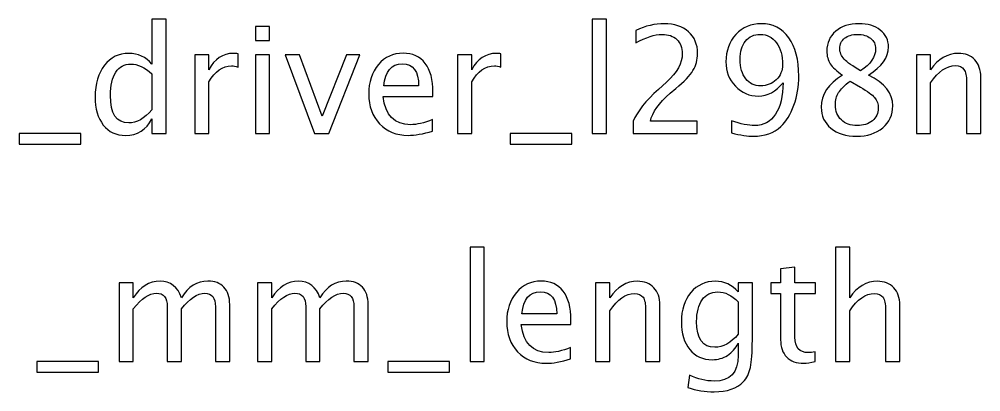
# Model space of a CAD drawing. Header units: centimetres. Extents: x -32.9 to 32.9, y -27.7 to 43.3.
# Drawn here: x 6.22 to 14.46, y 21.46 to 24.65 of the extents above; entities that cross this region are included whole.
import ezdxf

# ---------------------------------------------------------------- set-up
doc = ezdxf.new("R2010")
doc.units = ezdxf.units.CM
doc.header["$MEASUREMENT"] = 0
doc.layers.add('Layer 1', color=7, linetype='Continuous')

msp = doc.modelspace()

# ---------------------------------------------------------------- linework, layer by layer
at = {"layer": 'Layer 1'}
for points, knots in [([(7.35689, 23.67044), (7.35689, 23.67044), (7.35689, 23.79681), (7.35689, 23.79681), (7.35689, 23.79681), (7.30715, 23.7024), (7.23222, 23.6552), (7.1321, 23.6552), (7.1321, 23.6552), (7.05082, 23.6552), (6.9869, 23.68462), (6.94033, 23.74368), (6.94033, 23.74368), (6.89376, 23.80273), (6.87048, 23.88338), (6.87048, 23.98561), (6.87048, 23.98561), (6.87048, 24.09737), (6.89694, 24.18733), (6.94964, 24.25549), (6.94964, 24.25549), (7.00256, 24.32343), (7.07199, 24.35751), (7.15814, 24.35751), (7.15814, 24.35751), (7.23793, 24.35751), (7.3044, 24.32703), (7.35689, 24.26586), (7.35689, 24.26586), (7.35689, 24.26586), (7.35689, 24.64961), (7.35689, 24.64961), (7.35689, 24.64961), (7.35689, 24.64961), (7.47881, 24.64961), (7.47881, 24.64961), (7.47881, 24.64961), (7.47881, 24.64961), (7.47881, 23.67044), (7.47881, 23.67044), (7.47881, 23.67044), (7.47881, 23.67044), (7.35689, 23.67044), (7.35689, 23.67044)], [0, 0, 0, 0, 0.0833333, 0.0833333, 0.0833333, 0.0833333, 0.1666667, 0.1666667, 0.1666667, 0.1666667, 0.25, 0.25, 0.25, 0.25, 0.3333333, 0.3333333, 0.3333333, 0.3333333, 0.4166667, 0.4166667, 0.4166667, 0.4166667, 0.5, 0.5, 0.5, 0.5, 0.5833333, 0.5833333, 0.5833333, 0.5833333, 0.6666667, 0.6666667, 0.6666667, 0.6666667, 0.75, 0.75, 0.75, 0.75, 0.8333333, 0.8333333, 0.8333333, 0.8333333, 1, 1, 1, 1]), ([(11.12921, 23.67044), (11.12921, 23.67044), (11.12921, 24.64961), (11.12921, 24.64961), (11.12921, 24.64961), (11.12921, 24.64961), (11.25113, 24.64961), (11.25113, 24.64961), (11.25113, 24.64961), (11.25113, 24.64961), (11.25113, 23.67044), (11.25113, 23.67044), (11.25113, 23.67044), (11.25113, 23.67044), (11.12921, 23.67044), (11.12921, 23.67044)], [0, 0, 0, 0, 0.2, 0.2, 0.2, 0.2, 0.4, 0.4, 0.4, 0.4, 0.6, 0.6, 0.6, 0.6, 1, 1, 1, 1]), ([(8.24271, 24.46673), (8.24271, 24.46673), (8.24271, 24.58865), (8.24271, 24.58865), (8.24271, 24.58865), (8.24271, 24.58865), (8.36463, 24.58865), (8.36463, 24.58865), (8.36463, 24.58865), (8.36463, 24.58865), (8.36463, 24.46673), (8.36463, 24.46673), (8.36463, 24.46673), (8.36463, 24.46673), (8.24271, 24.46673), (8.24271, 24.46673)], [0, 0, 0, 0, 0.2, 0.2, 0.2, 0.2, 0.4, 0.4, 0.4, 0.4, 0.6, 0.6, 0.6, 0.6, 1, 1, 1, 1]), ([(11.47973, 23.67044), (11.47973, 23.67044), (11.47973, 23.77712), (11.47973, 23.77712), (11.47973, 23.77712), (11.51529, 23.86031), (11.58705, 23.95111), (11.69521, 24.04911), (11.69521, 24.04911), (11.69521, 24.04911), (11.76506, 24.11177), (11.76506, 24.11177), (11.76506, 24.11177), (11.85502, 24.19347), (11.9001, 24.27433), (11.9001, 24.35476), (11.9001, 24.35476), (11.9001, 24.40619), (11.88465, 24.44641), (11.85396, 24.47583), (11.85396, 24.47583), (11.82327, 24.50525), (11.78072, 24.52007), (11.72675, 24.52007), (11.72675, 24.52007), (11.66367, 24.52007), (11.58895, 24.49594), (11.50259, 24.44768), (11.50259, 24.44768), (11.50259, 24.44768), (11.50259, 24.55436), (11.50259, 24.55436), (11.50259, 24.55436), (11.58408, 24.59246), (11.66515, 24.61151), (11.74601, 24.61151), (11.74601, 24.61151), (11.83194, 24.61151), (11.90095, 24.58844), (11.95302, 24.54208), (11.95302, 24.54208), (12.00488, 24.49573), (12.03091, 24.43435), (12.03091, 24.35772), (12.03091, 24.35772), (12.03091, 24.30269), (12.01779, 24.25379), (11.99154, 24.21125), (11.99154, 24.21125), (11.96508, 24.16849), (11.91619, 24.11685), (11.84443, 24.05589), (11.84443, 24.05589), (11.84443, 24.05589), (11.79723, 24.01567), (11.79723, 24.01567), (11.79723, 24.01567), (11.69902, 23.93248), (11.64229, 23.8529), (11.62705, 23.77712), (11.62705, 23.77712), (11.62705, 23.77712), (12.0271, 23.77712), (12.0271, 23.77712), (12.0271, 23.77712), (12.0271, 23.77712), (12.0271, 23.67044), (12.0271, 23.67044), (12.0271, 23.67044), (12.0271, 23.67044), (11.47973, 23.67044), (11.47973, 23.67044)], [0, 0, 0, 0, 0.0526316, 0.0526316, 0.0526316, 0.0526316, 0.1052632, 0.1052632, 0.1052632, 0.1052632, 0.1578947, 0.1578947, 0.1578947, 0.1578947, 0.2105263, 0.2105263, 0.2105263, 0.2105263, 0.2631579, 0.2631579, 0.2631579, 0.2631579, 0.3157895, 0.3157895, 0.3157895, 0.3157895, 0.3684211, 0.3684211, 0.3684211, 0.3684211, 0.4210526, 0.4210526, 0.4210526, 0.4210526, 0.4736842, 0.4736842, 0.4736842, 0.4736842, 0.5263158, 0.5263158, 0.5263158, 0.5263158, 0.5789474, 0.5789474, 0.5789474, 0.5789474, 0.6315789, 0.6315789, 0.6315789, 0.6315789, 0.6842105, 0.6842105, 0.6842105, 0.6842105, 0.7368421, 0.7368421, 0.7368421, 0.7368421, 0.7894737, 0.7894737, 0.7894737, 0.7894737, 0.8421053, 0.8421053, 0.8421053, 0.8421053, 0.8947368, 0.8947368, 0.8947368, 0.8947368, 1, 1, 1, 1]), ([(12.32216, 23.67552), (12.32216, 23.67552), (12.32216, 23.77966), (12.32216, 23.77966), (12.32216, 23.77966), (12.39984, 23.75257), (12.46588, 23.73902), (12.52049, 23.73902), (12.52049, 23.73902), (12.59648, 23.73902), (12.65596, 23.77141), (12.69872, 23.83618), (12.69872, 23.83618), (12.74147, 23.90095), (12.76285, 23.99112), (12.76285, 24.10647), (12.76285, 24.10647), (12.70083, 24.03006), (12.63035, 23.99175), (12.55118, 23.99175), (12.55118, 23.99175), (12.47393, 23.99175), (12.40831, 24.02011), (12.35455, 24.07705), (12.35455, 24.07705), (12.30078, 24.13399), (12.2739, 24.20321), (12.2739, 24.28512), (12.2739, 24.28512), (12.2739, 24.3791), (12.30248, 24.45699), (12.35984, 24.5188), (12.35984, 24.5188), (12.41699, 24.58061), (12.48895, 24.61151), (12.57574, 24.61151), (12.57574, 24.61151), (12.67543, 24.61151), (12.75396, 24.57151), (12.81132, 24.4915), (12.81132, 24.4915), (12.86868, 24.41149), (12.89747, 24.30205), (12.89747, 24.16299), (12.89747, 24.16299), (12.89747, 24.07451), (12.88371, 23.99133), (12.85598, 23.91343), (12.85598, 23.91343), (12.82826, 23.83533), (12.79121, 23.77479), (12.74444, 23.7314), (12.74444, 23.7314), (12.68475, 23.67552), (12.60601, 23.64758), (12.50864, 23.64758), (12.50864, 23.64758), (12.46059, 23.64758), (12.39857, 23.65689), (12.32216, 23.67552)], [0, 0, 0, 0, 0.0625, 0.0625, 0.0625, 0.0625, 0.125, 0.125, 0.125, 0.125, 0.1875, 0.1875, 0.1875, 0.1875, 0.25, 0.25, 0.25, 0.25, 0.3125, 0.3125, 0.3125, 0.3125, 0.375, 0.375, 0.375, 0.375, 0.4375, 0.4375, 0.4375, 0.4375, 0.5, 0.5, 0.5, 0.5, 0.5625, 0.5625, 0.5625, 0.5625, 0.625, 0.625, 0.625, 0.625, 0.6875, 0.6875, 0.6875, 0.6875, 0.75, 0.75, 0.75, 0.75, 0.8125, 0.8125, 0.8125, 0.8125, 0.875, 0.875, 0.875, 0.875, 1, 1, 1, 1]), ([(13.27254, 24.17019), (13.22216, 24.20532), (13.18703, 24.23792), (13.16734, 24.26819), (13.16734, 24.26819), (13.14766, 24.29824), (13.13792, 24.33465), (13.13792, 24.3772), (13.13792, 24.3772), (13.13792, 24.44662), (13.16332, 24.50314), (13.21391, 24.54653), (13.21391, 24.54653), (13.26471, 24.58992), (13.33096, 24.61151), (13.41266, 24.61151), (13.41266, 24.61151), (13.48802, 24.61151), (13.54919, 24.5931), (13.59597, 24.55627), (13.59597, 24.55627), (13.64275, 24.51965), (13.66624, 24.47181), (13.66624, 24.41318), (13.66624, 24.41318), (13.66624, 24.32428), (13.6093, 24.24321), (13.49564, 24.17019), (13.49564, 24.17019), (13.63386, 24.10245), (13.70307, 24.01503), (13.70307, 23.90793), (13.70307, 23.90793), (13.70307, 23.83152), (13.67407, 23.76908), (13.61629, 23.72039), (13.61629, 23.72039), (13.5585, 23.67192), (13.48421, 23.64758), (13.39319, 23.64758), (13.39319, 23.64758), (13.30239, 23.64758), (13.22915, 23.67044), (13.17327, 23.71616), (13.17327, 23.71616), (13.1176, 23.76167), (13.08966, 23.82178), (13.08966, 23.89608), (13.08966, 23.89608), (13.08966, 24.00614), (13.15062, 24.09737), (13.27254, 24.17019)], [0, 0, 0, 0, 0.0714286, 0.0714286, 0.0714286, 0.0714286, 0.1428571, 0.1428571, 0.1428571, 0.1428571, 0.2142857, 0.2142857, 0.2142857, 0.2142857, 0.2857143, 0.2857143, 0.2857143, 0.2857143, 0.3571429, 0.3571429, 0.3571429, 0.3571429, 0.4285714, 0.4285714, 0.4285714, 0.4285714, 0.5, 0.5, 0.5, 0.5, 0.5714286, 0.5714286, 0.5714286, 0.5714286, 0.6428571, 0.6428571, 0.6428571, 0.6428571, 0.7142857, 0.7142857, 0.7142857, 0.7142857, 0.7857143, 0.7857143, 0.7857143, 0.7857143, 0.8571429, 0.8571429, 0.8571429, 0.8571429, 1, 1, 1, 1]), ([(12.39582, 24.30586), (12.39582, 24.23601), (12.4117, 24.18077), (12.44345, 24.14013), (12.44345, 24.14013), (12.4752, 24.0997), (12.51795, 24.07938), (12.57193, 24.07938), (12.57193, 24.07938), (12.62379, 24.07938), (12.66802, 24.09695), (12.70443, 24.13209), (12.70443, 24.13209), (12.74084, 24.16722), (12.75904, 24.20977), (12.75904, 24.2593), (12.75904, 24.2593), (12.75904, 24.33761), (12.74147, 24.40069), (12.70612, 24.44832), (12.70612, 24.44832), (12.67099, 24.49615), (12.62484, 24.52007), (12.56748, 24.52007), (12.56748, 24.52007), (12.51393, 24.52007), (12.47202, 24.50102), (12.44154, 24.46292), (12.44154, 24.46292), (12.41106, 24.42482), (12.39582, 24.37254), (12.39582, 24.30586)], [0, 0, 0, 0, 0.1111111, 0.1111111, 0.1111111, 0.1111111, 0.2222222, 0.2222222, 0.2222222, 0.2222222, 0.3333333, 0.3333333, 0.3333333, 0.3333333, 0.4444444, 0.4444444, 0.4444444, 0.4444444, 0.5555556, 0.5555556, 0.5555556, 0.5555556, 0.6666667, 0.6666667, 0.6666667, 0.6666667, 0.7777778, 0.7777778, 0.7777778, 0.7777778, 1, 1, 1, 1]), ([(13.42748, 24.2085), (13.51299, 24.26501), (13.55575, 24.32767), (13.55575, 24.39688), (13.55575, 24.39688), (13.55575, 24.43392), (13.54136, 24.46356), (13.51278, 24.4862), (13.51278, 24.4862), (13.484, 24.50885), (13.44653, 24.52007), (13.40018, 24.52007), (13.40018, 24.52007), (13.3553, 24.52007), (13.31868, 24.50906), (13.29053, 24.48684), (13.29053, 24.48684), (13.26238, 24.46461), (13.24841, 24.43604), (13.24841, 24.40069), (13.24841, 24.40069), (13.24841, 24.3664), (13.26111, 24.3355), (13.28651, 24.30798), (13.28651, 24.30798), (13.31191, 24.28068), (13.3589, 24.24744), (13.42748, 24.2085)], [0, 0, 0, 0, 0.125, 0.125, 0.125, 0.125, 0.25, 0.25, 0.25, 0.25, 0.375, 0.375, 0.375, 0.375, 0.5, 0.5, 0.5, 0.5, 0.625, 0.625, 0.625, 0.625, 0.75, 0.75, 0.75, 0.75, 1, 1, 1, 1]), ([(7.72307, 23.67044), (7.72307, 23.67044), (7.72307, 24.34354), (7.72307, 24.34354), (7.72307, 24.34354), (7.72307, 24.34354), (7.84499, 24.34354), (7.84499, 24.34354), (7.84499, 24.34354), (7.84499, 24.34354), (7.84499, 24.21633), (7.84499, 24.21633), (7.84499, 24.21633), (7.89346, 24.31052), (7.96374, 24.35751), (8.05602, 24.35751), (8.05602, 24.35751), (8.06851, 24.35751), (8.08163, 24.35645), (8.09518, 24.35434), (8.09518, 24.35434), (8.09518, 24.35434), (8.09518, 24.24025), (8.09518, 24.24025), (8.09518, 24.24025), (8.07401, 24.24723), (8.05539, 24.25083), (8.0393, 24.25083), (8.0393, 24.25083), (7.96183, 24.25083), (7.89706, 24.20511), (7.84499, 24.11346), (7.84499, 24.11346), (7.84499, 24.11346), (7.84499, 23.67044), (7.84499, 23.67044), (7.84499, 23.67044), (7.84499, 23.67044), (7.72307, 23.67044), (7.72307, 23.67044)], [0, 0, 0, 0, 0.0909091, 0.0909091, 0.0909091, 0.0909091, 0.1818182, 0.1818182, 0.1818182, 0.1818182, 0.2727273, 0.2727273, 0.2727273, 0.2727273, 0.3636364, 0.3636364, 0.3636364, 0.3636364, 0.4545455, 0.4545455, 0.4545455, 0.4545455, 0.5454545, 0.5454545, 0.5454545, 0.5454545, 0.6363636, 0.6363636, 0.6363636, 0.6363636, 0.7272727, 0.7272727, 0.7272727, 0.7272727, 0.8181818, 0.8181818, 0.8181818, 0.8181818, 1, 1, 1, 1]), ([(8.24271, 23.67044), (8.24271, 23.67044), (8.24271, 24.34354), (8.24271, 24.34354), (8.24271, 24.34354), (8.24271, 24.34354), (8.36463, 24.34354), (8.36463, 24.34354), (8.36463, 24.34354), (8.36463, 24.34354), (8.36463, 23.67044), (8.36463, 23.67044), (8.36463, 23.67044), (8.36463, 23.67044), (8.24271, 23.67044), (8.24271, 23.67044)], [0, 0, 0, 0, 0.2, 0.2, 0.2, 0.2, 0.4, 0.4, 0.4, 0.4, 0.6, 0.6, 0.6, 0.6, 1, 1, 1, 1]), ([(8.74986, 23.67044), (8.74986, 23.67044), (8.49925, 24.34354), (8.49925, 24.34354), (8.49925, 24.34354), (8.49925, 24.34354), (8.62117, 24.34354), (8.62117, 24.34354), (8.62117, 24.34354), (8.62117, 24.34354), (8.81654, 23.82051), (8.81654, 23.82051), (8.81654, 23.82051), (8.81654, 23.82051), (9.02334, 24.34354), (9.02334, 24.34354), (9.02334, 24.34354), (9.02334, 24.34354), (9.13806, 24.34354), (9.13806, 24.34354), (9.13806, 24.34354), (9.13806, 24.34354), (8.872, 23.67044), (8.872, 23.67044), (8.872, 23.67044), (8.872, 23.67044), (8.74986, 23.67044), (8.74986, 23.67044)], [0, 0, 0, 0, 0.125, 0.125, 0.125, 0.125, 0.25, 0.25, 0.25, 0.25, 0.375, 0.375, 0.375, 0.375, 0.5, 0.5, 0.5, 0.5, 0.625, 0.625, 0.625, 0.625, 0.75, 0.75, 0.75, 0.75, 1, 1, 1, 1]), ([(9.761, 23.69203), (9.67909, 23.66748), (9.60902, 23.6552), (9.5506, 23.6552), (9.5506, 23.6552), (9.45091, 23.6552), (9.36984, 23.68822), (9.3074, 23.75405), (9.3074, 23.75405), (9.24496, 23.81988), (9.21363, 23.90518), (9.21363, 24.01017), (9.21363, 24.01017), (9.21363, 24.11198), (9.24115, 24.19559), (9.29639, 24.26099), (9.29639, 24.26099), (9.35164, 24.32618), (9.42233, 24.35878), (9.50848, 24.35878), (9.50848, 24.35878), (9.58997, 24.35878), (9.65305, 24.32978), (9.6975, 24.27179), (9.6975, 24.27179), (9.74195, 24.21379), (9.76418, 24.13166), (9.76418, 24.02519), (9.76418, 24.02519), (9.76418, 24.02519), (9.76354, 23.98794), (9.76354, 23.98794), (9.76354, 23.98794), (9.76354, 23.98794), (9.33809, 23.98794), (9.33809, 23.98794), (9.33809, 23.98794), (9.35587, 23.82707), (9.4344, 23.74664), (9.57346, 23.74664), (9.57346, 23.74664), (9.62448, 23.74664), (9.68692, 23.76103), (9.761, 23.78982), (9.761, 23.78982), (9.761, 23.78982), (9.761, 23.69203), (9.761, 23.69203)], [0, 0, 0, 0, 0.0769231, 0.0769231, 0.0769231, 0.0769231, 0.1538462, 0.1538462, 0.1538462, 0.1538462, 0.2307692, 0.2307692, 0.2307692, 0.2307692, 0.3076923, 0.3076923, 0.3076923, 0.3076923, 0.3846154, 0.3846154, 0.3846154, 0.3846154, 0.4615385, 0.4615385, 0.4615385, 0.4615385, 0.5384615, 0.5384615, 0.5384615, 0.5384615, 0.6153846, 0.6153846, 0.6153846, 0.6153846, 0.6923077, 0.6923077, 0.6923077, 0.6923077, 0.7692308, 0.7692308, 0.7692308, 0.7692308, 0.8461538, 0.8461538, 0.8461538, 0.8461538, 1, 1, 1, 1]), ([(9.97457, 23.67044), (9.97457, 23.67044), (9.97457, 24.34354), (9.97457, 24.34354), (9.97457, 24.34354), (9.97457, 24.34354), (10.09649, 24.34354), (10.09649, 24.34354), (10.09649, 24.34354), (10.09649, 24.34354), (10.09649, 24.21633), (10.09649, 24.21633), (10.09649, 24.21633), (10.14496, 24.31052), (10.21524, 24.35751), (10.30752, 24.35751), (10.30752, 24.35751), (10.32001, 24.35751), (10.33313, 24.35645), (10.34668, 24.35434), (10.34668, 24.35434), (10.34668, 24.35434), (10.34668, 24.24025), (10.34668, 24.24025), (10.34668, 24.24025), (10.32551, 24.24723), (10.30689, 24.25083), (10.2908, 24.25083), (10.2908, 24.25083), (10.21333, 24.25083), (10.14856, 24.20511), (10.09649, 24.11346), (10.09649, 24.11346), (10.09649, 24.11346), (10.09649, 23.67044), (10.09649, 23.67044), (10.09649, 23.67044), (10.09649, 23.67044), (9.97457, 23.67044), (9.97457, 23.67044)], [0, 0, 0, 0, 0.0909091, 0.0909091, 0.0909091, 0.0909091, 0.1818182, 0.1818182, 0.1818182, 0.1818182, 0.2727273, 0.2727273, 0.2727273, 0.2727273, 0.3636364, 0.3636364, 0.3636364, 0.3636364, 0.4545455, 0.4545455, 0.4545455, 0.4545455, 0.5454545, 0.5454545, 0.5454545, 0.5454545, 0.6363636, 0.6363636, 0.6363636, 0.6363636, 0.7272727, 0.7272727, 0.7272727, 0.7272727, 0.8181818, 0.8181818, 0.8181818, 0.8181818, 1, 1, 1, 1]), ([(13.90542, 23.67044), (13.90542, 23.67044), (13.90542, 24.34354), (13.90542, 24.34354), (13.90542, 24.34354), (13.90542, 24.34354), (14.02734, 24.34354), (14.02734, 24.34354), (14.02734, 24.34354), (14.02734, 24.34354), (14.02734, 24.21633), (14.02734, 24.21633), (14.02734, 24.21633), (14.0919, 24.31052), (14.17106, 24.35751), (14.26462, 24.35751), (14.26462, 24.35751), (14.32346, 24.35751), (14.37024, 24.3391), (14.40474, 24.30205), (14.40474, 24.30205), (14.43924, 24.26522), (14.4566, 24.21548), (14.4566, 24.15325), (14.4566, 24.15325), (14.4566, 24.15325), (14.4566, 23.67044), (14.4566, 23.67044), (14.4566, 23.67044), (14.4566, 23.67044), (14.33468, 23.67044), (14.33468, 23.67044), (14.33468, 23.67044), (14.33468, 23.67044), (14.33468, 24.11346), (14.33468, 24.11346), (14.33468, 24.11346), (14.33468, 24.16341), (14.32727, 24.19897), (14.31267, 24.22014), (14.31267, 24.22014), (14.29785, 24.24152), (14.27351, 24.2521), (14.23943, 24.2521), (14.23943, 24.2521), (14.1645, 24.2521), (14.0938, 24.20321), (14.02734, 24.10542), (14.02734, 24.10542), (14.02734, 24.10542), (14.02734, 23.67044), (14.02734, 23.67044), (14.02734, 23.67044), (14.02734, 23.67044), (13.90542, 23.67044), (13.90542, 23.67044)], [0, 0, 0, 0, 0.0666667, 0.0666667, 0.0666667, 0.0666667, 0.1333333, 0.1333333, 0.1333333, 0.1333333, 0.2, 0.2, 0.2, 0.2, 0.2666667, 0.2666667, 0.2666667, 0.2666667, 0.3333333, 0.3333333, 0.3333333, 0.3333333, 0.4, 0.4, 0.4, 0.4, 0.4666667, 0.4666667, 0.4666667, 0.4666667, 0.5333333, 0.5333333, 0.5333333, 0.5333333, 0.6, 0.6, 0.6, 0.6, 0.6666667, 0.6666667, 0.6666667, 0.6666667, 0.7333333, 0.7333333, 0.7333333, 0.7333333, 0.8, 0.8, 0.8, 0.8, 0.8666667, 0.8666667, 0.8666667, 0.8666667, 1, 1, 1, 1]), ([(7.35689, 24.18246), (7.2936, 24.23813), (7.2337, 24.26607), (7.17697, 24.26607), (7.17697, 24.26607), (7.12109, 24.26607), (7.07791, 24.24279), (7.04722, 24.19601), (7.04722, 24.19601), (7.01653, 24.14944), (7.00129, 24.0834), (7.00129, 23.99789), (7.00129, 23.99789), (7.00129, 23.84062), (7.05336, 23.76188), (7.15771, 23.76188), (7.15771, 23.76188), (7.22545, 23.76188), (7.29191, 23.79892), (7.35689, 23.87279), (7.35689, 23.87279), (7.35689, 23.87279), (7.35689, 24.18246), (7.35689, 24.18246)], [0, 0, 0, 0, 0.1428571, 0.1428571, 0.1428571, 0.1428571, 0.2857143, 0.2857143, 0.2857143, 0.2857143, 0.4285714, 0.4285714, 0.4285714, 0.4285714, 0.5714286, 0.5714286, 0.5714286, 0.5714286, 0.7142857, 0.7142857, 0.7142857, 0.7142857, 1, 1, 1, 1]), ([(9.34444, 24.07938), (9.34444, 24.07938), (9.64162, 24.07938), (9.64162, 24.07938), (9.64162, 24.07938), (9.64162, 24.20469), (9.59484, 24.26734), (9.5015, 24.26734), (9.5015, 24.26734), (9.40752, 24.26734), (9.35524, 24.20469), (9.34444, 24.07938)], [0, 0, 0, 0, 0.25, 0.25, 0.25, 0.25, 0.5, 0.5, 0.5, 0.5, 1, 1, 1, 1]), ([(13.339, 24.12066), (13.28947, 24.08256), (13.25582, 24.04932), (13.23804, 24.02096), (13.23804, 24.02096), (13.22047, 23.9926), (13.21158, 23.95746), (13.21158, 23.91513), (13.21158, 23.91513), (13.21158, 23.86263), (13.22851, 23.82009), (13.26259, 23.7877), (13.26259, 23.7877), (13.29667, 23.75532), (13.34133, 23.73902), (13.397, 23.73902), (13.397, 23.73902), (13.45055, 23.73902), (13.49416, 23.75278), (13.52781, 23.78051), (13.52781, 23.78051), (13.56168, 23.80824), (13.57861, 23.84422), (13.57861, 23.88846), (13.57861, 23.88846), (13.57861, 23.92402), (13.56824, 23.95429), (13.54728, 23.97884), (13.54728, 23.97884), (13.52633, 24.00339), (13.4859, 24.03345), (13.426, 24.06901), (13.426, 24.06901), (13.426, 24.06901), (13.339, 24.12066), (13.339, 24.12066)], [0, 0, 0, 0, 0.1, 0.1, 0.1, 0.1, 0.2, 0.2, 0.2, 0.2, 0.3, 0.3, 0.3, 0.3, 0.4, 0.4, 0.4, 0.4, 0.5, 0.5, 0.5, 0.5, 0.6, 0.6, 0.6, 0.6, 0.7, 0.7, 0.7, 0.7, 0.8, 0.8, 0.8, 0.8, 1, 1, 1, 1]), ([(6.22024, 23.579), (6.22024, 23.579), (6.22024, 23.67044), (6.22024, 23.67044), (6.22024, 23.67044), (6.22024, 23.67044), (6.74856, 23.67044), (6.74856, 23.67044), (6.74856, 23.67044), (6.74856, 23.67044), (6.74856, 23.579), (6.74856, 23.579), (6.74856, 23.579), (6.74856, 23.579), (6.22024, 23.579), (6.22024, 23.579)], [0, 0, 0, 0, 0.2, 0.2, 0.2, 0.2, 0.4, 0.4, 0.4, 0.4, 0.6, 0.6, 0.6, 0.6, 1, 1, 1, 1]), ([(10.42563, 23.579), (10.42563, 23.579), (10.42563, 23.67044), (10.42563, 23.67044), (10.42563, 23.67044), (10.42563, 23.67044), (10.95395, 23.67044), (10.95395, 23.67044), (10.95395, 23.67044), (10.95395, 23.67044), (10.95395, 23.579), (10.95395, 23.579), (10.95395, 23.579), (10.95395, 23.579), (10.42563, 23.579), (10.42563, 23.579)], [0, 0, 0, 0, 0.2, 0.2, 0.2, 0.2, 0.4, 0.4, 0.4, 0.4, 0.6, 0.6, 0.6, 0.6, 1, 1, 1, 1]), ([(10.08221, 21.71887), (10.08221, 21.71887), (10.08221, 22.69804), (10.08221, 22.69804), (10.08221, 22.69804), (10.08221, 22.69804), (10.20413, 22.69804), (10.20413, 22.69804), (10.20413, 22.69804), (10.20413, 22.69804), (10.20413, 21.71887), (10.20413, 21.71887), (10.20413, 21.71887), (10.20413, 21.71887), (10.08221, 21.71887), (10.08221, 21.71887)], [0, 0, 0, 0, 0.2, 0.2, 0.2, 0.2, 0.4, 0.4, 0.4, 0.4, 0.6, 0.6, 0.6, 0.6, 1, 1, 1, 1]), ([(13.21192, 21.71887), (13.21192, 21.71887), (13.21192, 22.69804), (13.21192, 22.69804), (13.21192, 22.69804), (13.21192, 22.69804), (13.33384, 22.69804), (13.33384, 22.69804), (13.33384, 22.69804), (13.33384, 22.69804), (13.33384, 22.26476), (13.33384, 22.26476), (13.33384, 22.26476), (13.3984, 22.35895), (13.47756, 22.40594), (13.57112, 22.40594), (13.57112, 22.40594), (13.62996, 22.40594), (13.67674, 22.38753), (13.71124, 22.35048), (13.71124, 22.35048), (13.74574, 22.31365), (13.7631, 22.26391), (13.7631, 22.20168), (13.7631, 22.20168), (13.7631, 22.20168), (13.7631, 21.71887), (13.7631, 21.71887), (13.7631, 21.71887), (13.7631, 21.71887), (13.64118, 21.71887), (13.64118, 21.71887), (13.64118, 21.71887), (13.64118, 21.71887), (13.64118, 22.16189), (13.64118, 22.16189), (13.64118, 22.16189), (13.64118, 22.21184), (13.63377, 22.2474), (13.61917, 22.26857), (13.61917, 22.26857), (13.60435, 22.28995), (13.58001, 22.30053), (13.54593, 22.30053), (13.54593, 22.30053), (13.471, 22.30053), (13.4003, 22.25164), (13.33384, 22.15385), (13.33384, 22.15385), (13.33384, 22.15385), (13.33384, 21.71887), (13.33384, 21.71887), (13.33384, 21.71887), (13.33384, 21.71887), (13.21192, 21.71887), (13.21192, 21.71887)], [0, 0, 0, 0, 0.0666667, 0.0666667, 0.0666667, 0.0666667, 0.1333333, 0.1333333, 0.1333333, 0.1333333, 0.2, 0.2, 0.2, 0.2, 0.2666667, 0.2666667, 0.2666667, 0.2666667, 0.3333333, 0.3333333, 0.3333333, 0.3333333, 0.4, 0.4, 0.4, 0.4, 0.4666667, 0.4666667, 0.4666667, 0.4666667, 0.5333333, 0.5333333, 0.5333333, 0.5333333, 0.6, 0.6, 0.6, 0.6, 0.6666667, 0.6666667, 0.6666667, 0.6666667, 0.7333333, 0.7333333, 0.7333333, 0.7333333, 0.8, 0.8, 0.8, 0.8, 0.8666667, 0.8666667, 0.8666667, 0.8666667, 1, 1, 1, 1]), ([(13.03793, 21.71908), (13.00025, 21.70871), (12.96745, 21.70363), (12.93972, 21.70363), (12.93972, 21.70363), (12.87749, 21.70363), (12.82902, 21.72141), (12.7943, 21.75697), (12.7943, 21.75697), (12.75938, 21.79253), (12.74202, 21.84185), (12.74202, 21.90514), (12.74202, 21.90514), (12.74202, 21.90514), (12.74202, 22.30053), (12.74202, 22.30053), (12.74202, 22.30053), (12.74202, 22.30053), (12.65778, 22.30053), (12.65778, 22.30053), (12.65778, 22.30053), (12.65778, 22.30053), (12.65778, 22.39197), (12.65778, 22.39197), (12.65778, 22.39197), (12.65778, 22.39197), (12.74202, 22.39197), (12.74202, 22.39197), (12.74202, 22.39197), (12.74202, 22.39197), (12.74202, 22.51368), (12.74202, 22.51368), (12.74202, 22.51368), (12.74202, 22.51368), (12.86394, 22.52532), (12.86394, 22.52532), (12.86394, 22.52532), (12.86394, 22.52532), (12.86394, 22.39197), (12.86394, 22.39197), (12.86394, 22.39197), (12.86394, 22.39197), (13.04047, 22.39197), (13.04047, 22.39197), (13.04047, 22.39197), (13.04047, 22.39197), (13.04047, 22.30053), (13.04047, 22.30053), (13.04047, 22.30053), (13.04047, 22.30053), (12.86394, 22.30053), (12.86394, 22.30053), (12.86394, 22.30053), (12.86394, 22.30053), (12.86394, 21.92715), (12.86394, 21.92715), (12.86394, 21.92715), (12.86394, 21.8391), (12.90225, 21.79507), (12.97866, 21.79507), (12.97866, 21.79507), (12.99496, 21.79507), (13.01465, 21.79782), (13.03793, 21.80311), (13.03793, 21.80311), (13.03793, 21.80311), (13.03793, 21.71908), (13.03793, 21.71908)], [0, 0, 0, 0, 0.0555556, 0.0555556, 0.0555556, 0.0555556, 0.1111111, 0.1111111, 0.1111111, 0.1111111, 0.1666667, 0.1666667, 0.1666667, 0.1666667, 0.2222222, 0.2222222, 0.2222222, 0.2222222, 0.2777778, 0.2777778, 0.2777778, 0.2777778, 0.3333333, 0.3333333, 0.3333333, 0.3333333, 0.3888889, 0.3888889, 0.3888889, 0.3888889, 0.4444444, 0.4444444, 0.4444444, 0.4444444, 0.5, 0.5, 0.5, 0.5, 0.5555556, 0.5555556, 0.5555556, 0.5555556, 0.6111111, 0.6111111, 0.6111111, 0.6111111, 0.6666667, 0.6666667, 0.6666667, 0.6666667, 0.7222222, 0.7222222, 0.7222222, 0.7222222, 0.7777778, 0.7777778, 0.7777778, 0.7777778, 0.8333333, 0.8333333, 0.8333333, 0.8333333, 0.8888889, 0.8888889, 0.8888889, 0.8888889, 1, 1, 1, 1]), ([(7.07569, 21.71887), (7.07569, 21.71887), (7.07569, 22.39197), (7.07569, 22.39197), (7.07569, 22.39197), (7.07569, 22.39197), (7.19761, 22.39197), (7.19761, 22.39197), (7.19761, 22.39197), (7.19761, 22.39197), (7.19761, 22.26476), (7.19761, 22.26476), (7.19761, 22.26476), (7.25709, 22.35895), (7.33329, 22.40594), (7.42663, 22.40594), (7.42663, 22.40594), (7.51659, 22.40594), (7.57776, 22.35895), (7.61036, 22.26476), (7.61036, 22.26476), (7.66815, 22.3598), (7.7435, 22.40721), (7.836, 22.40721), (7.836, 22.40721), (7.89505, 22.40721), (7.94098, 22.38985), (7.97379, 22.35493), (7.97379, 22.35493), (8.0066, 22.32), (8.02311, 22.27111), (8.02311, 22.20824), (8.02311, 22.20824), (8.02311, 22.20824), (8.02311, 21.71887), (8.02311, 21.71887), (8.02311, 21.71887), (8.02311, 21.71887), (7.90119, 21.71887), (7.90119, 21.71887), (7.90119, 21.71887), (7.90119, 21.71887), (7.90119, 22.18814), (7.90119, 22.18814), (7.90119, 22.18814), (7.90119, 22.26476), (7.87071, 22.30307), (7.80975, 22.30307), (7.80975, 22.30307), (7.74646, 22.30307), (7.68, 22.25841), (7.61036, 22.16887), (7.61036, 22.16887), (7.61036, 22.16887), (7.61036, 21.71887), (7.61036, 21.71887), (7.61036, 21.71887), (7.61036, 21.71887), (7.48844, 21.71887), (7.48844, 21.71887), (7.48844, 21.71887), (7.48844, 21.71887), (7.48844, 22.18856), (7.48844, 22.18856), (7.48844, 22.18856), (7.48844, 22.26582), (7.45754, 22.30434), (7.39552, 22.30434), (7.39552, 22.30434), (7.33392, 22.30434), (7.26788, 22.25947), (7.19761, 22.16951), (7.19761, 22.16951), (7.19761, 22.16951), (7.19761, 21.71887), (7.19761, 21.71887), (7.19761, 21.71887), (7.19761, 21.71887), (7.07569, 21.71887), (7.07569, 21.71887)], [0, 0, 0, 0, 0.047619, 0.047619, 0.047619, 0.047619, 0.0952381, 0.0952381, 0.0952381, 0.0952381, 0.1428571, 0.1428571, 0.1428571, 0.1428571, 0.1904762, 0.1904762, 0.1904762, 0.1904762, 0.2380952, 0.2380952, 0.2380952, 0.2380952, 0.2857143, 0.2857143, 0.2857143, 0.2857143, 0.3333333, 0.3333333, 0.3333333, 0.3333333, 0.3809524, 0.3809524, 0.3809524, 0.3809524, 0.4285714, 0.4285714, 0.4285714, 0.4285714, 0.4761905, 0.4761905, 0.4761905, 0.4761905, 0.5238095, 0.5238095, 0.5238095, 0.5238095, 0.5714286, 0.5714286, 0.5714286, 0.5714286, 0.6190476, 0.6190476, 0.6190476, 0.6190476, 0.6666667, 0.6666667, 0.6666667, 0.6666667, 0.7142857, 0.7142857, 0.7142857, 0.7142857, 0.7619048, 0.7619048, 0.7619048, 0.7619048, 0.8095238, 0.8095238, 0.8095238, 0.8095238, 0.8571429, 0.8571429, 0.8571429, 0.8571429, 0.9047619, 0.9047619, 0.9047619, 0.9047619, 1, 1, 1, 1]), ([(8.26145, 21.71887), (8.26145, 21.71887), (8.26145, 22.39197), (8.26145, 22.39197), (8.26145, 22.39197), (8.26145, 22.39197), (8.38337, 22.39197), (8.38337, 22.39197), (8.38337, 22.39197), (8.38337, 22.39197), (8.38337, 22.26476), (8.38337, 22.26476), (8.38337, 22.26476), (8.44285, 22.35895), (8.51905, 22.40594), (8.61239, 22.40594), (8.61239, 22.40594), (8.70235, 22.40594), (8.76352, 22.35895), (8.79612, 22.26476), (8.79612, 22.26476), (8.85391, 22.3598), (8.92926, 22.40721), (9.02176, 22.40721), (9.02176, 22.40721), (9.08081, 22.40721), (9.12674, 22.38985), (9.15955, 22.35493), (9.15955, 22.35493), (9.19236, 22.32), (9.20887, 22.27111), (9.20887, 22.20824), (9.20887, 22.20824), (9.20887, 22.20824), (9.20887, 21.71887), (9.20887, 21.71887), (9.20887, 21.71887), (9.20887, 21.71887), (9.08695, 21.71887), (9.08695, 21.71887), (9.08695, 21.71887), (9.08695, 21.71887), (9.08695, 22.18814), (9.08695, 22.18814), (9.08695, 22.18814), (9.08695, 22.26476), (9.05647, 22.30307), (8.99551, 22.30307), (8.99551, 22.30307), (8.93222, 22.30307), (8.86576, 22.25841), (8.79612, 22.16887), (8.79612, 22.16887), (8.79612, 22.16887), (8.79612, 21.71887), (8.79612, 21.71887), (8.79612, 21.71887), (8.79612, 21.71887), (8.6742, 21.71887), (8.6742, 21.71887), (8.6742, 21.71887), (8.6742, 21.71887), (8.6742, 22.18856), (8.6742, 22.18856), (8.6742, 22.18856), (8.6742, 22.26582), (8.6433, 22.30434), (8.58128, 22.30434), (8.58128, 22.30434), (8.51968, 22.30434), (8.45364, 22.25947), (8.38337, 22.16951), (8.38337, 22.16951), (8.38337, 22.16951), (8.38337, 21.71887), (8.38337, 21.71887), (8.38337, 21.71887), (8.38337, 21.71887), (8.26145, 21.71887), (8.26145, 21.71887)], [0, 0, 0, 0, 0.047619, 0.047619, 0.047619, 0.047619, 0.0952381, 0.0952381, 0.0952381, 0.0952381, 0.1428571, 0.1428571, 0.1428571, 0.1428571, 0.1904762, 0.1904762, 0.1904762, 0.1904762, 0.2380952, 0.2380952, 0.2380952, 0.2380952, 0.2857143, 0.2857143, 0.2857143, 0.2857143, 0.3333333, 0.3333333, 0.3333333, 0.3333333, 0.3809524, 0.3809524, 0.3809524, 0.3809524, 0.4285714, 0.4285714, 0.4285714, 0.4285714, 0.4761905, 0.4761905, 0.4761905, 0.4761905, 0.5238095, 0.5238095, 0.5238095, 0.5238095, 0.5714286, 0.5714286, 0.5714286, 0.5714286, 0.6190476, 0.6190476, 0.6190476, 0.6190476, 0.6666667, 0.6666667, 0.6666667, 0.6666667, 0.7142857, 0.7142857, 0.7142857, 0.7142857, 0.7619048, 0.7619048, 0.7619048, 0.7619048, 0.8095238, 0.8095238, 0.8095238, 0.8095238, 0.8571429, 0.8571429, 0.8571429, 0.8571429, 0.9047619, 0.9047619, 0.9047619, 0.9047619, 1, 1, 1, 1]), ([(10.94327, 21.74046), (10.86136, 21.71591), (10.79129, 21.70363), (10.73287, 21.70363), (10.73287, 21.70363), (10.63318, 21.70363), (10.55211, 21.73665), (10.48967, 21.80248), (10.48967, 21.80248), (10.42723, 21.86831), (10.3959, 21.95361), (10.3959, 22.0586), (10.3959, 22.0586), (10.3959, 22.16041), (10.42342, 22.24402), (10.47866, 22.30942), (10.47866, 22.30942), (10.53391, 22.37461), (10.6046, 22.40721), (10.69075, 22.40721), (10.69075, 22.40721), (10.77224, 22.40721), (10.83532, 22.37821), (10.87977, 22.32022), (10.87977, 22.32022), (10.92422, 22.26222), (10.94645, 22.18009), (10.94645, 22.07362), (10.94645, 22.07362), (10.94645, 22.07362), (10.94581, 22.03637), (10.94581, 22.03637), (10.94581, 22.03637), (10.94581, 22.03637), (10.52036, 22.03637), (10.52036, 22.03637), (10.52036, 22.03637), (10.53814, 21.8755), (10.61667, 21.79507), (10.75573, 21.79507), (10.75573, 21.79507), (10.80675, 21.79507), (10.86919, 21.80946), (10.94327, 21.83825), (10.94327, 21.83825), (10.94327, 21.83825), (10.94327, 21.74046), (10.94327, 21.74046)], [0, 0, 0, 0, 0.0769231, 0.0769231, 0.0769231, 0.0769231, 0.1538462, 0.1538462, 0.1538462, 0.1538462, 0.2307692, 0.2307692, 0.2307692, 0.2307692, 0.3076923, 0.3076923, 0.3076923, 0.3076923, 0.3846154, 0.3846154, 0.3846154, 0.3846154, 0.4615385, 0.4615385, 0.4615385, 0.4615385, 0.5384615, 0.5384615, 0.5384615, 0.5384615, 0.6153846, 0.6153846, 0.6153846, 0.6153846, 0.6923077, 0.6923077, 0.6923077, 0.6923077, 0.7692308, 0.7692308, 0.7692308, 0.7692308, 0.8461538, 0.8461538, 0.8461538, 0.8461538, 1, 1, 1, 1]), ([(11.15684, 21.71887), (11.15684, 21.71887), (11.15684, 22.39197), (11.15684, 22.39197), (11.15684, 22.39197), (11.15684, 22.39197), (11.27876, 22.39197), (11.27876, 22.39197), (11.27876, 22.39197), (11.27876, 22.39197), (11.27876, 22.26476), (11.27876, 22.26476), (11.27876, 22.26476), (11.34332, 22.35895), (11.42248, 22.40594), (11.51604, 22.40594), (11.51604, 22.40594), (11.57488, 22.40594), (11.62166, 22.38753), (11.65616, 22.35048), (11.65616, 22.35048), (11.69066, 22.31365), (11.70802, 22.26391), (11.70802, 22.20168), (11.70802, 22.20168), (11.70802, 22.20168), (11.70802, 21.71887), (11.70802, 21.71887), (11.70802, 21.71887), (11.70802, 21.71887), (11.5861, 21.71887), (11.5861, 21.71887), (11.5861, 21.71887), (11.5861, 21.71887), (11.5861, 22.16189), (11.5861, 22.16189), (11.5861, 22.16189), (11.5861, 22.21184), (11.57869, 22.2474), (11.56409, 22.26857), (11.56409, 22.26857), (11.54927, 22.28995), (11.52493, 22.30053), (11.49085, 22.30053), (11.49085, 22.30053), (11.41592, 22.30053), (11.34522, 22.25164), (11.27876, 22.15385), (11.27876, 22.15385), (11.27876, 22.15385), (11.27876, 21.71887), (11.27876, 21.71887), (11.27876, 21.71887), (11.27876, 21.71887), (11.15684, 21.71887), (11.15684, 21.71887)], [0, 0, 0, 0, 0.0666667, 0.0666667, 0.0666667, 0.0666667, 0.1333333, 0.1333333, 0.1333333, 0.1333333, 0.2, 0.2, 0.2, 0.2, 0.2666667, 0.2666667, 0.2666667, 0.2666667, 0.3333333, 0.3333333, 0.3333333, 0.3333333, 0.4, 0.4, 0.4, 0.4, 0.4666667, 0.4666667, 0.4666667, 0.4666667, 0.5333333, 0.5333333, 0.5333333, 0.5333333, 0.6, 0.6, 0.6, 0.6, 0.6666667, 0.6666667, 0.6666667, 0.6666667, 0.7333333, 0.7333333, 0.7333333, 0.7333333, 0.8, 0.8, 0.8, 0.8, 0.8666667, 0.8666667, 0.8666667, 0.8666667, 1, 1, 1, 1]), ([(11.94763, 21.49535), (11.94763, 21.49535), (11.96202, 21.60076), (11.96202, 21.60076), (11.96202, 21.60076), (12.03272, 21.56774), (12.10278, 21.55123), (12.172, 21.55123), (12.172, 21.55123), (12.30937, 21.55123), (12.37816, 21.62404), (12.37816, 21.76946), (12.37816, 21.76946), (12.37816, 21.76946), (12.37816, 21.87529), (12.37816, 21.87529), (12.37816, 21.87529), (12.35699, 21.83063), (12.32694, 21.79613), (12.28778, 21.77136), (12.28778, 21.77136), (12.24862, 21.7466), (12.20502, 21.73411), (12.15697, 21.73411), (12.15697, 21.73411), (12.07548, 21.73411), (12.01092, 21.76332), (11.96329, 21.82174), (11.96329, 21.82174), (11.91567, 21.88016), (11.89175, 21.95932), (11.89175, 22.05923), (11.89175, 22.05923), (11.89175, 22.16147), (11.91884, 22.24486), (11.97303, 22.30942), (11.97303, 22.30942), (12.02743, 22.37377), (12.09749, 22.40594), (12.18364, 22.40594), (12.18364, 22.40594), (12.25899, 22.40594), (12.32397, 22.37546), (12.37816, 22.31429), (12.37816, 22.31429), (12.37816, 22.31429), (12.37816, 22.39197), (12.37816, 22.39197), (12.37816, 22.39197), (12.37816, 22.39197), (12.50008, 22.39197), (12.50008, 22.39197), (12.50008, 22.39197), (12.50008, 22.39197), (12.50008, 21.9026), (12.50008, 21.9026), (12.50008, 21.9026), (12.50008, 21.7974), (12.49458, 21.71951), (12.48357, 21.66892), (12.48357, 21.66892), (12.47278, 21.61833), (12.45203, 21.57684), (12.42198, 21.54467), (12.42198, 21.54467), (12.36864, 21.48815), (12.28524, 21.45979), (12.172, 21.45979), (12.172, 21.45979), (12.09432, 21.45979), (12.0196, 21.47164), (11.94763, 21.49535)], [0, 0, 0, 0, 0.0526316, 0.0526316, 0.0526316, 0.0526316, 0.1052632, 0.1052632, 0.1052632, 0.1052632, 0.1578947, 0.1578947, 0.1578947, 0.1578947, 0.2105263, 0.2105263, 0.2105263, 0.2105263, 0.2631579, 0.2631579, 0.2631579, 0.2631579, 0.3157895, 0.3157895, 0.3157895, 0.3157895, 0.3684211, 0.3684211, 0.3684211, 0.3684211, 0.4210526, 0.4210526, 0.4210526, 0.4210526, 0.4736842, 0.4736842, 0.4736842, 0.4736842, 0.5263158, 0.5263158, 0.5263158, 0.5263158, 0.5789474, 0.5789474, 0.5789474, 0.5789474, 0.6315789, 0.6315789, 0.6315789, 0.6315789, 0.6842105, 0.6842105, 0.6842105, 0.6842105, 0.7368421, 0.7368421, 0.7368421, 0.7368421, 0.7894737, 0.7894737, 0.7894737, 0.7894737, 0.8421053, 0.8421053, 0.8421053, 0.8421053, 0.8947368, 0.8947368, 0.8947368, 0.8947368, 1, 1, 1, 1]), ([(10.52671, 22.12781), (10.52671, 22.12781), (10.82389, 22.12781), (10.82389, 22.12781), (10.82389, 22.12781), (10.82389, 22.25312), (10.77711, 22.31577), (10.68377, 22.31577), (10.68377, 22.31577), (10.58979, 22.31577), (10.53751, 22.25312), (10.52671, 22.12781)], [0, 0, 0, 0, 0.25, 0.25, 0.25, 0.25, 0.5, 0.5, 0.5, 0.5, 1, 1, 1, 1]), ([(12.37816, 21.9517), (12.37816, 21.9517), (12.37816, 22.23089), (12.37816, 22.23089), (12.37816, 22.23089), (12.3244, 22.28656), (12.26577, 22.3145), (12.20248, 22.3145), (12.20248, 22.3145), (12.14617, 22.3145), (12.10215, 22.29206), (12.0704, 22.24698), (12.0704, 22.24698), (12.03844, 22.20211), (12.02256, 22.13966), (12.02256, 22.06008), (12.02256, 22.06008), (12.02256, 21.91382), (12.07442, 21.84079), (12.17835, 21.84079), (12.17835, 21.84079), (12.24904, 21.84079), (12.31572, 21.87783), (12.37816, 21.9517)], [0, 0, 0, 0, 0.1428571, 0.1428571, 0.1428571, 0.1428571, 0.2857143, 0.2857143, 0.2857143, 0.2857143, 0.4285714, 0.4285714, 0.4285714, 0.4285714, 0.5714286, 0.5714286, 0.5714286, 0.5714286, 0.7142857, 0.7142857, 0.7142857, 0.7142857, 1, 1, 1, 1]), ([(6.37211, 21.62743), (6.37211, 21.62743), (6.37211, 21.71887), (6.37211, 21.71887), (6.37211, 21.71887), (6.37211, 21.71887), (6.90043, 21.71887), (6.90043, 21.71887), (6.90043, 21.71887), (6.90043, 21.71887), (6.90043, 21.62743), (6.90043, 21.62743), (6.90043, 21.62743), (6.90043, 21.62743), (6.37211, 21.62743), (6.37211, 21.62743)], [0, 0, 0, 0, 0.2, 0.2, 0.2, 0.2, 0.4, 0.4, 0.4, 0.4, 0.6, 0.6, 0.6, 0.6, 1, 1, 1, 1]), ([(9.37863, 21.62743), (9.37863, 21.62743), (9.37863, 21.71887), (9.37863, 21.71887), (9.37863, 21.71887), (9.37863, 21.71887), (9.90695, 21.71887), (9.90695, 21.71887), (9.90695, 21.71887), (9.90695, 21.71887), (9.90695, 21.62743), (9.90695, 21.62743), (9.90695, 21.62743), (9.90695, 21.62743), (9.37863, 21.62743), (9.37863, 21.62743)], [0, 0, 0, 0, 0.2, 0.2, 0.2, 0.2, 0.4, 0.4, 0.4, 0.4, 0.6, 0.6, 0.6, 0.6, 1, 1, 1, 1])]:
    msp.add_open_spline(points, degree=3, knots=knots, dxfattribs=at)

doc.saveas('drawing.dxf')
